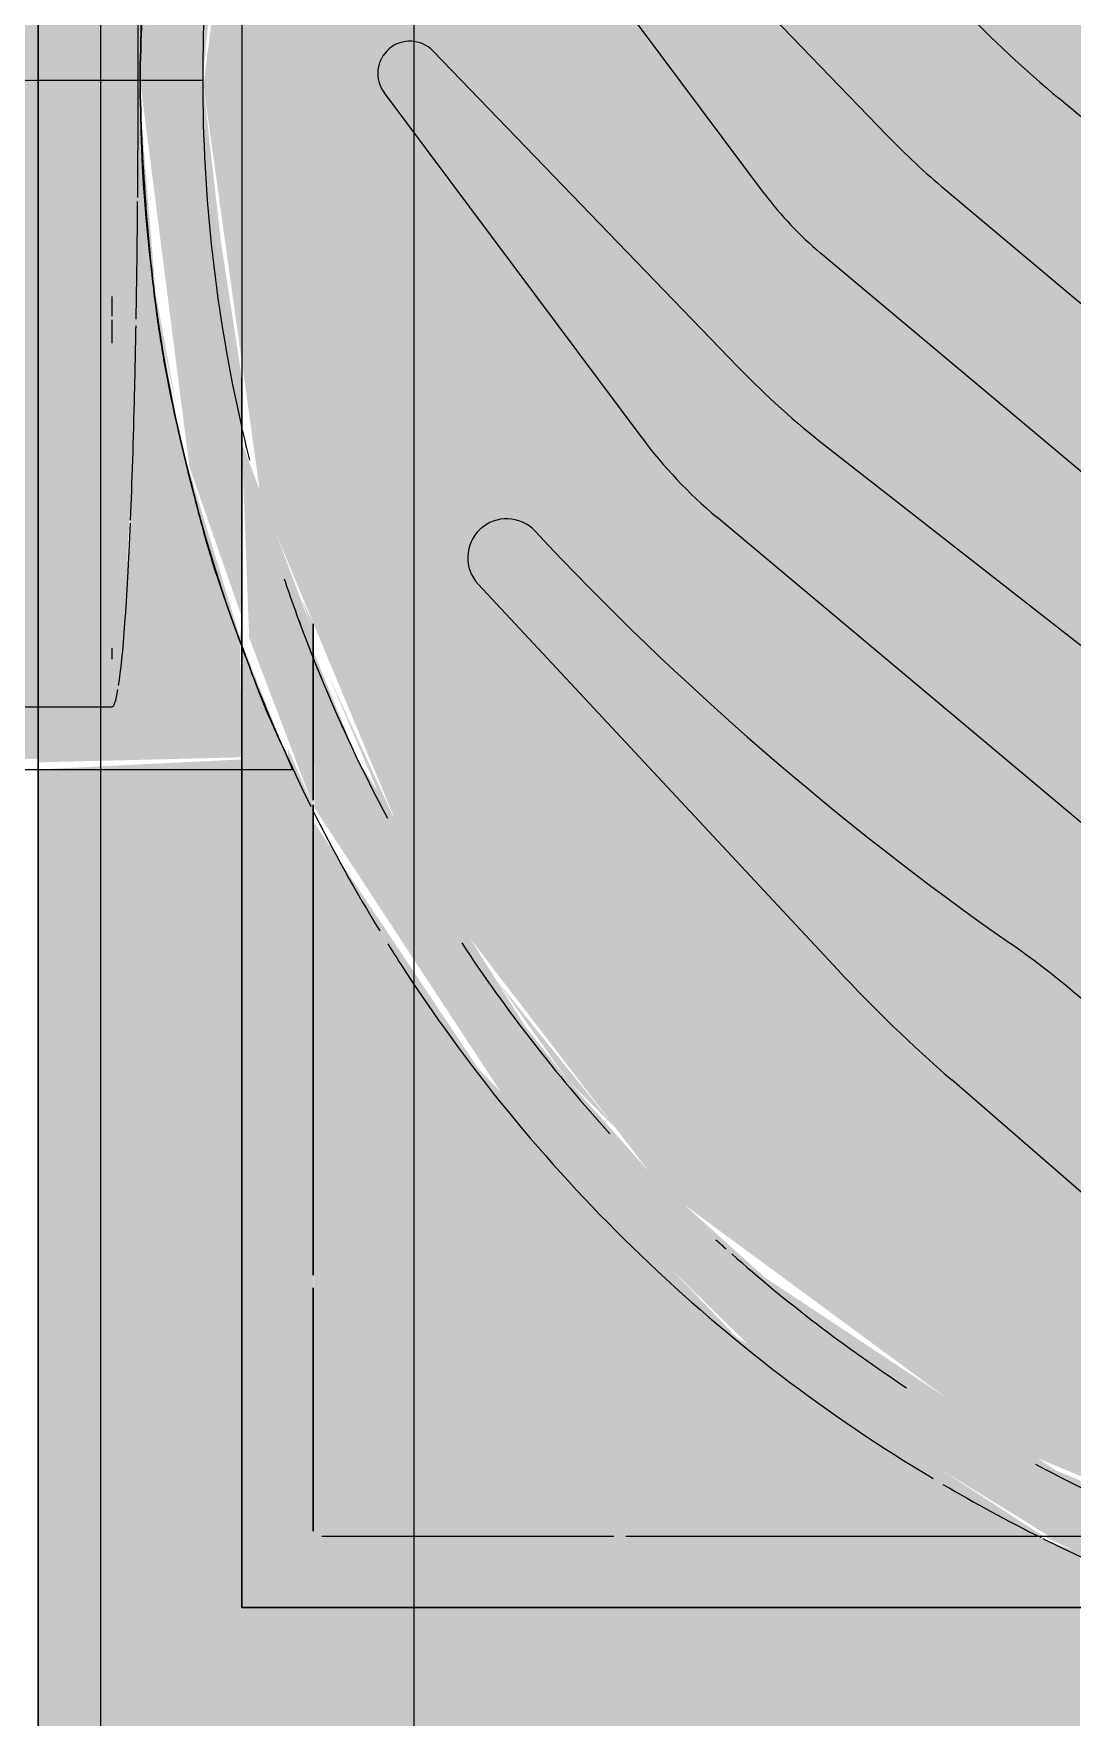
# Model space of a CAD drawing. Header units: metres. Extents: x 1.1 to 63.3, y -3.6 to 22.8.
# Drawn here: x 20.5659 to 20.599, y 6.6212 to 6.6749 of the extents above; entities that cross this region are included whole.
import ezdxf

# ---------------------------------------------------------------- set-up
doc = ezdxf.new("R2010")
doc.units = ezdxf.units.M
for name, color, linetype, lineweight in [('ARQ-ELEV6', 7, 'Continuous', 5), ('KIRYA - PISO', 7, 'Continuous', 5), ('M-PIPE-PATT', 7, 'Continuous', 5), ('P-PIPE', 7, 'Continuous', 5), ('P-PIPE-CNTR', 7, 'Continuous', 5), ('P-SANR-FIXT', 7, 'Continuous', 5)]:
    doc.layers.add(name, color=color, linetype=linetype, lineweight=lineweight)
doc.layers.add('ARQ_1100_BASE_TÉRREO_GARAGEM_dwg', color=7, linetype='Continuous', lineweight=5, true_color=0x767676)

# ---------------------------------------------------------------- blocks, each defined once
blk = doc.blocks.new('Caixa Sifonada Montada_100x150x50 Completa e Antiespuma - Caixas e Ralos - Esgoto - MEP - Tigre - Porta-grelha e grelha quadrados brancos - 100x150x50-4185377-TÉRREO F_S 1')
at = {"layer": 'P-SANR-FIXT', "true_color": 0xe6e6e6, "transparency": 33554560}
h = blk.add_hatch(color=254, dxfattribs=at)
h.paths.add_polyline_path([(-0.05525000000000044, 0.05525000000005123), (-0.05525000000000044, 0.02667178671135025), (-0.04875000000000191, 0.02661291404123606), (-0.04875000000000191, 0.04875000000005272), (-0.02199999999996035, 0.04875000000005277), (-0.02199999999996035, 0.05525000000005129), (-0.04875000000000191, 0.05525000000005124)])
h.paths.add_polyline_path([(0.02499999999999865, 0.05525000000005137), (0.02199999999996035, 0.05525000000005136), (0.02199999999996035, 0.04875000000005284), (0.04875000000000191, 0.04875000000005289), (0.04875000000000191, 0.02167918414293747), (0.05525000000000044, 0.02200000000005465), (0.05525000000000044, 0.05525000000005142), (0.03296426256118427, 0.05525000000005138)])
h.paths.add_polyline_path([(0.003859257274760467, 0.0518565919945821), (0.00127679046499353, 0.05185614026472555), (0.003862366752485252, 0.05185614026472555)])
h.paths.add_polyline_path([(-0.001275446266824088, 0.05185629171948611), (-0.005850366489686462, 0.05156760097638518), (-0.003865322347570407, 0.05156448276748975), (-0.00127679046499353, 0.05185614026472554)])
h.paths.add_polyline_path([(-0.01197726929126724, 0.05055412265052547), (-0.01779837387621723, 0.04875000000005277), (-0.01683258685828051, 0.0488551735537045), (-0.01293127555040778, 0.05022030142257091)])
h.paths.add_polyline_path([(0.01197799971604665, 0.05055386706383993), (0.01799751456022798, 0.04875000000005283), (0.01396354445202163, 0.05000000000004821), (0.01293127555041211, 0.0502879510772596)])
h.paths.add_polyline_path([(-0.04875000000000191, 0.01799316073873318), (-0.04941051316018461, 0.01587020181201806), (-0.04899896394458617, 0.01642165753010766), (-0.04875000000000191, 0.01767766952970213)])
h.paths.add_polyline_path([(0.04875000000000191, 0.01797129306877709), (0.04875000000000191, 0.01713315560614953), (0.04880829873952265, 0.01779837387629852)])
h.paths.add_polyline_path([(-0.05079574939220916, 0.01068801975759639), (-0.05124283227455931, 0.008343458848214054), (-0.050945280610171, 0.009360893491997585)])
h.paths.add_polyline_path([(0.05081435345438752, 0.01052290413889387), (0.05150137773239566, 0.006798373876301029), (0.05127293301094305, 0.00838307182497729), (0.05084163334220537, 0.01039561022741828)])
h.paths.add_polyline_path([(0.05199999999996219, 4.231880719995965e-14), (0.05084163334220537, -0.01039561022731632), (0.05150137773239999, -0.006798373876199068), (0.05189032984831804, -0.001495277573031144)])
h.paths.add_polyline_path([(-0.05011783075484867, -0.01322411989382421), (-0.04875000000000191, -0.01737447862725434), (-0.04899896394458617, -0.01642165753000606), (-0.05000000000000163, -0.01356086084446465)])
h.paths.add_polyline_path([(0.04875000000000191, -0.02167918414283552), (0.04875000000000191, -0.04874999999995093), (0.02199999999996035, -0.04874999999995099), (0.02199999999996035, -0.05524999999994951), (0.05525000000000044, -0.05524999999994944), (0.05525000000000044, -0.02177290562918269), (0.05069625143344998, -0.02170724653932323)])
h.paths.add_polyline_path([(-0.04875000000000191, -0.0266129140411258), (-0.05525000000000044, -0.02667178671124), (-0.05525000000000044, -0.05524999999994964), (-0.02199999999996035, -0.05524999999994958), (-0.02199999999996035, -0.04874999999995106), (-0.04875000000000191, -0.04874999999995111), (-0.04875000000000191, -0.02700000000006434)])
h.paths.add_polyline_path([(0.01799797304666431, -0.04874999999995099), (0.0168474148273903, -0.04884998502280704), (0.01396310387687466, -0.04999999999994639), (0.01779837387621723, -0.04882722797666499)])
h.paths.add_polyline_path([(-0.01779837387621723, -0.04874999999995105), (-0.01779837387621723, -0.04882703560347432), (-0.01396354445199564, -0.04999999999994643), (-0.01585512710192722, -0.04919720151517716), (-0.01713315560609423, -0.04874999999995105)])
h.paths.add_polyline_path([(-0.01139742244788271, -0.05071581890545705), (-0.01105580928353907, -0.05081111178749124), (-0.003859257274760467, -0.05185636612954338), (-0.001276790465002193, -0.0518561402646151), (-0.01112604669781615, -0.05074639560903586)])
h = blk.add_hatch(color=254, dxfattribs=at)
h.paths.add_polyline_path([(0.001274122988707654, 0.05185644081712215), (-0.00127679046499353, 0.05185614026472554), (-0.01197726929126724, 0.05055412265052547), (-0.01638721186943164, 0.04875000000005277), (-0.01105797298789826, 0.04875406567416377), (0, 0.05000000000004819), (0.01294095225512634, 0.04875000000005283), (0.0168265588731673, 0.04885728283692155), (0.01055167472787326, 0.05081111178759302), (0.001274785858305756, 0.05185636612965383)])
h.paths.add_polyline_path([(-0.0225685480985691, 0.04647000000005675), (-0.02325888375315003, 0.04641247141594861), (-0.03315218019578131, 0.03992452658926426), (-0.04065523708833742, 0.03242146969670814), (-0.04647000000000157, 0.02316732753609445), (-0.04647000000000157, 0.01824608624771084), (-0.04254177406159636, 0.02611579937187146), (-0.0363487003112521, 0.03417558571907676), (-0.02975987625094, 0.03998043491249186), (-0.02055770612764976, 0.04544611523640427), (-0.01763161158553503, 0.04647000000005676), (-0.02256195443411505, 0.04647000000005675)])
h.paths.add_polyline_path([(0.01914619713739476, 0.04647000000005681), (0.0176316115855307, 0.04647000000005681), (0.02277375976790063, 0.04437010283816401), (0.03204493521930455, 0.03822112899708083), (0.03448601620841943, 0.03602239394414289), (0.03575263450522603, 0.03483757355375706), (0.03835821602959226, 0.03190784818679313), (0.03970490856722433, 0.03019837391740999), (0.04504844339511557, 0.02169418695592782), (0.04647000000000157, 0.01822304570561175), (0.04643154943262402, 0.02322852126350658), (0.03992452658922643, 0.03315218019581494), (0.03204493521930455, 0.04089182938142666), (0.02298419023026578, 0.04647000000005683), (0.02169418695587252, 0.04647000000005683)])
h.paths.add_polyline_path([(-0.04875000000000191, 0.01713315560614936), (-0.05079574939220916, 0.01068801975759639), (-0.0517968750000042, 4.213442691114509e-14), (-0.05000000000000163, 4.213761880234089e-14), (-0.04875000000000191, 0.01587020181201807)])
h.paths.add_polyline_path([(0.04875000000000191, 0.01713315560614953), (0.04875000000000191, 0.01109405684370113), (0.04999999999999297, 4.23152544862809e-14), (0.05199991658858708, 7.40296775579755e-07), (0.05042136787188926, 0.0123566606513992), (0.04911579190604863, 0.01608778239830103)])
h = blk.add_hatch(color=254, dxfattribs=at)
h.paths.add_polyline_path([(-0.009494692640829704, 0.04875000000005278), (-0.01166163925859224, 0.04855898366649506), (-0.01107925513778898, 0.04854138838974221), (-0.00952207070794367, 0.04874639560913805)])
h.paths.add_polyline_path([(-0.02990602202530894, 0.03988860543616108), (-0.03117449009293307, 0.03892606204754554), (-0.0311744900929374, 0.03856341730395263), (-0.02967639034648374, 0.03971294967009125)])
h.paths.add_polyline_path([(-0.03682162104670797, 0.03344444316968161), (-0.03922565072598584, 0.0306552195591973), (-0.03715353903463396, 0.03301187922610896), (-0.03689697813422647, 0.03334623590120082)])
h.paths.add_polyline_path([(-0.04393964181687028, 0.02345883455874636), (-0.0450484433951199, 0.02123754556808994), (-0.04647000000000157, 0.01763161158558584), (-0.04647000000000157, 0.01735000951536925), (-0.04420890228836535, 0.02280878227665238)])
h.paths.add_polyline_path([(0.04647000000000157, 0.01763161158557734), (0.04647000000000157, 0.01735000951536942), (0.04685038113092435, 0.01654454476845521)])
h.paths.add_polyline_path([(-0.04875000000000191, 0.01053095526162227), (-0.04899896394458617, 0.008884440721140944), (-0.04875000000000191, 0.009494692640932483)])
h = blk.add_hatch(color=254, dxfattribs=at)
h.paths.add_polyline_path([(-0.0276919693480972, 0.04875000000005276), (-0.04875000000000191, 0.04875000000005272), (-0.04874639560908718, 0.02661288139506181), (-0.04647024143667611, 0.02682657449648492), (-0.04647000000000157, 0.04647000000005671), (-0.02316732753603932, 0.04647000000005674), (-0.02169418695587685, 0.04715402610436267), (-0.02199999999996035, 0.04721094630784136), (-0.02199999999996035, 0.04875000000005277), (-0.02762192795952167, 0.04875000000005276)])
h.paths.add_polyline_path([(0.04433739812437342, 0.04875000000005288), (0.02199999999996035, 0.04875000000005284), (0.02199999999996035, 0.04711687595761307), (0.01779837387621723, 0.04875000000005283), (0.01779837387621723, 0.04851723005996329), (0.02345265593624785, 0.04647000000005683), (0.04647000000000157, 0.04630947985693173), (0.04648471851607255, 0.02314390315194657), (0.047275094821858, 0.02134819243952356), (0.047275094821858, 0.02165791794209424), (0.04875000000000191, 0.02167918414293747), (0.04875000000000191, 0.04875000000005289), (0.04440468240577131, 0.04875000000005288)])
h.paths.add_polyline_path([(-0.04707920476139422, 0.0219080140690104), (-0.04875000000000191, 0.01737447862735595), (-0.04855946633750938, 0.01767766952970213), (-0.04710179361010355, 0.02184345884827163)])
h.paths.add_polyline_path([(0.04875000000000191, -0.01713315560603892), (0.04647000000000157, -0.0233235702750204), (0.04647000000000157, -0.04646999999994626), (0.02316732753603499, -0.0464699999999463), (0.02142701943740371, -0.04724751206226881), (0.02199999999996035, -0.04711687595751987), (0.02199999999996035, -0.04874999999995099), (0.04875000000000191, -0.04874999999995093), (0.04874639560908718, -0.02167913217223896), (0.047275094821858, -0.02165791794198363), (0.04875000000000191, -0.01779837387619657)])
h.paths.add_polyline_path([(-0.04875000000000191, -0.01713315560604775), (-0.04874639560908718, -0.01800160621504273), (-0.04829629131445498, -0.01842978053458907), (-0.04874639560908718, -0.01714345636346749)])
h.paths.add_polyline_path([(-0.04647024143667611, -0.02659226550668822), (-0.04875000000000191, -0.0266129140411258), (-0.04875000000000191, -0.04874999999995111), (-0.02199999999996035, -0.04874999999995106), (-0.02199999999996035, -0.04711687595754594), (-0.01779837387621723, -0.04874999999995105), (-0.01779837387621723, -0.04851723005985285), (-0.02368064018095, -0.04646999999994639), (-0.04647000000000157, -0.04631760256637978), (-0.04647024143667611, -0.02700000000006434)])
h = blk.add_hatch(color=254, dxfattribs=at)
h.paths.add_polyline_path([(0.01380322507330691, 0.04875000000005283), (0.01157108856572706, 0.04859066872431764), (0.0176316115855307, 0.04647000000005681), (0.02315438875772302, 0.04647812997330609), (0.02169418695587252, 0.04715402610436274), (0.01684147746102523, 0.04875000000005283), (0.01405185882984684, 0.04875000000005283)])
h.paths.add_polyline_path([(-0.01713315560609856, 0.04875000000005277), (-0.02298419023027011, 0.04647000000005675), (-0.01684741482738597, 0.04674440231371691), (-0.01166163925859224, 0.04875000000005278), (-0.01684741482738597, 0.04875000000005277)])
h.paths.add_polyline_path([(0.04647000000000157, 0.02316732753608596), (0.04647000000000157, 0.01763161158557734), (0.04875000000000191, 0.01157108856577804), (0.04851723005989504, 0.01779837387629852), (0.04647268788067046, 0.02316304979850878)])
h.paths.add_polyline_path([(-0.04647024143667611, 0.0231669432918255), (-0.04715402610431181, 0.02169418695592766), (-0.04875000000000191, 0.01713315560614936), (-0.04859066872426672, 0.01157108856577787), (-0.04719387732060588, 0.01623859716325647), (-0.04647024143667611, 0.01824557817930958), (-0.04647024143667611, 0.02256195443416585)])
h = blk.add_hatch(color=254, dxfattribs=at)
h.paths.add_polyline_path([(-0.04647000000000157, 0.04647000000005671), (-0.04647000000000157, 0.02659226332002196), (-0.04469570414865313, 0.02657619293012478), (-0.04469570414865313, 0.02599110320723318), (-0.03975219233132012, 0.0333245144537211), (-0.03222369365422124, 0.04077950801230899), (-0.0236825897838091, 0.04647000000005674), (-0.04561047557768777, 0.04647000000005671)])
h.paths.add_polyline_path([(0.04647000000000157, 0.04647000000005687), (0.02320312040192567, 0.04644750985180589), (0.03296426256118427, 0.04011244422385709), (0.04120787235575397, 0.03154195570698851), (0.04647000000000157, 0.02365178469274471), (0.04647000000000157, 0.04630947985693173)])
h.paths.add_polyline_path([(0.04647000000000157, -0.02316732753598402), (0.04065523708833308, -0.0324214696965977), (0.03204493521930455, -0.04089182938131611), (0.02316732753603499, -0.0464699999999463), (0.04647000000000157, -0.04646999999994626), (0.04647000000000157, -0.0233235702750204)])
h.paths.add_polyline_path([(-0.04647000000000157, -0.02316732753598418), (-0.04639802524381188, -0.02346678852720153), (-0.04495587831038973, -0.02657854941426331), (-0.04647000000000157, -0.02659226331992035), (-0.04618812308827513, -0.04646999999994642), (-0.02323223131046116, -0.0464292182555399), (-0.03309627187255371, -0.03998043491238153), (-0.04128529562674042, -0.03141873727698908), (-0.04643633596127333, -0.02322090354670569)])
h = blk.add_hatch(color=254, dxfattribs=at)
h.paths.add_polyline_path([(-0.01763161158553503, 0.04647000000005676), (-0.02279579364486721, 0.04435625803565826), (-0.02215941711666498, 0.04447787814458565), (-0.01735000951530112, 0.04647000000005676)])
h.paths.add_polyline_path([(0.01735000951529679, 0.04647000000005681), (0.02256195443411071, 0.04450318895009891), (0.02169418695587252, 0.04504844339517083), (0.0176316115855307, 0.04647000000005681)])
h.paths.add_polyline_path([(0.02737440002892563, 0.04147932896681294), (0.03204493521930455, 0.03822112899708083), (0.03058346763224468, 0.03946293814884863), (0.02795896572476127, 0.04111202199566702)])
h.paths.add_polyline_path([(-0.03060329575819563, 0.03945047931156809), (-0.03194444009885818, 0.03832162411752708), (-0.0308178735422036, 0.03925347404109018)])
h.paths.add_polyline_path([(0.03682162104671664, 0.03344444316966442), (0.04065523708833308, 0.02868593474023235), (0.03835821602959226, 0.03190784818679313), (0.03803392339574061, 0.03223214082064044)])
h.paths.add_polyline_path([(-0.03818146379605845, 0.03208460042032681), (-0.03940785652012205, 0.03067112954215875), (-0.03876231633409282, 0.03128947506757482)])
h.paths.add_polyline_path([(0.04393964181687461, 0.02345883455873785), (0.0460358265471975, 0.01887240802643966), (0.04440468240577131, 0.02271872670128402), (0.04433739812437342, 0.0228258090217059)])
h.paths.add_polyline_path([(-0.04415806787203084, 0.02311121148335546), (-0.04544564679522786, 0.02055904485553714), (-0.04450305887517778, 0.02238522804501467), (-0.04430178376125006, 0.02280878227665238)])
h.paths.add_polyline_path([(0.04875000000000191, 0.01109405684370113), (0.04875000000000191, 0.009494692640932657), (0.04941676194571718, 0.005176380902089386)])
for points in [[(0.04875000000000191, 0.02167918414293747), (0.047275094821858, 0.02165791794209424), (0.04875000000000191, 0.01797129306877709), (0.04875000000000191, 0.02165791794209424)], [(0.05525000000000044, 0.02177290562928466), (0.04875000000000191, 0.02161224545828936), (0.04880829873952265, 0.01779837387629852), (0.05069625143344998, 0.01157108856577804), (0.05127293301094305, 0.00838307182497729), (0.05150137773239566, 0.006798373876301029), (0.05205941597661133, 4.231891274393614e-14), (0.0523284199536533, 0.01455844292301916), (0.05289999999999664, 0.0200000000000551), (0.05525000000000044, 0.02000000000005511), (0.05525000000000044, 0.02165791794209425)], [(0.07099999999999686, 0.02200000000005468), (0.05525000000000044, 0.02165791794209425), (0.05525000000000044, 0.02000000000005511), (0.07099999999999686, 0.02000000000005513), (0.07099999999999686, 0.02165791794209428)], [(0.05525000000000044, 0.02000000000005511), (0.05289999999999664, 0.0200000000000551), (0.05262930871191174, 0.01879487939223032), (0.05226656692960666, 0.01293127555048475), (0.05205941597661133, 4.231891274393614e-14), (0.05525000000000044, 4.232458035968777e-14), (0.05525000000000044, 0.01999614834505968)], [(0.06000809288107749, 0.02000000000005511), (0.05525000000000044, 0.01999614834505968), (0.05525000000000044, 4.232458035968777e-14), (0.07099999999999686, 4.235255797990832e-14), (0.07099999999999686, 0.02000000000005513)], [(0.05199999999996219, 4.231880719995965e-14), (0.05144353659467811, -0.007586998262207086), (0.04965344165646609, -0.01529160560094749), (0.04875000000000191, -0.01797129306867514), (0.04875000000000191, -0.02167918414283552), (0.05525000000000044, -0.02165791794198361), (0.05525000000000044, -0.01999999999995313), (0.05290000000000097, -0.01999999999995313), (0.05262930871191174, -0.01879487939211969), (0.05226656692960666, -0.01293127555038279), (0.05205941597661133, 4.231891274393614e-14)], [(0.05324888410787576, 4.232102566378636e-14), (0.05205941597661133, 4.231891274393614e-14), (0.0523284199536533, -0.01455844292290853), (0.05290000000000097, -0.01999999999995313), (0.05525000000000044, -0.01999614834496637), (0.05525000000000044, 4.232458035968777e-14)], [(0.07099999999999686, 4.235255797990832e-14), (0.05525000000000044, -3.969753300692777e-05), (0.05525000000000044, -0.01999999999995313), (0.07099999999999686, -0.0199703340614989), (0.07099999999999686, -0.0002356604479481647)]]:
    blk.add_hatch(color=254, dxfattribs=at).paths.add_polyline_path(points)
h = blk.add_hatch(color=254, dxfattribs=at)
h.paths.add_polyline_path([(-0.05000000000000163, 4.213761880234089e-14), (-0.05197076629534679, -0.0002594563049005256), (-0.0503113934477018, -0.01249999999995502), (-0.04899896394458617, -0.01642165753000606), (-0.04875000000000191, -0.01712435512710294), (-0.04899896394458617, -0.009617790084427128), (-0.04921488401673756, -0.008825825242870285), (-0.0499888084173726, -0.000125809376581805)])
h.paths.add_polyline_path([(0.05179687499999987, 4.231844637747671e-14), (0.04999999999999297, 4.23152544862809e-14), (0.04875000000000191, -0.01294095225507104), (0.04875307942076571, -0.01712435512710277), (0.05082705325199358, -0.01041019031753244), (0.05199999999996219, 4.231880719995965e-14)])
h.paths.add_polyline_path([(0.04647000000000157, -0.0176316115854754), (0.04440810988355034, -0.02271327190154578), (0.03850012926366402, -0.03176593495261079), (0.0360044003929065, -0.03450946586082682), (0.03535533905932864, -0.03535533905927769), (0.03204493521930455, -0.03822112899697894), (0.03077057054683372, -0.03934537359553325), (0.02048158968906008, -0.04547274953010363), (0.0176316115855307, -0.04646999999994631), (0.02330358446992697, -0.04638438409391488), (0.03315218019574666, -0.03992452658918847), (0.04077950801224083, -0.0322236936541876), (0.04647000000000157, -0.02316732753598402), (0.04647000000000157, -0.02000513834611202)])
h.paths.add_polyline_path([(-0.04647000000000157, -0.01824608624760057), (-0.04636471932169194, -0.02333488077567478), (-0.03975219233132012, -0.03332451445361946), (-0.03211362720596233, -0.04084866734540259), (-0.02298419023027011, -0.04646999999994638), (-0.0176316115855307, -0.04646999999994637), (-0.02256195443411505, -0.04450318894999713), (-0.03194444009888851, -0.03832162411739076), (-0.03446607247453419, -0.0360376973093068), (-0.03573309736902799, -0.03486303484528273), (-0.03818146379606278, -0.03208460042022516), (-0.0397365248121327, -0.03014805695179491), (-0.04142995070007875, -0.02763776731482342), (-0.04364624442181761, -0.02418826956540921), (-0.04640171843101371, -0.01838977488810577)])
h.paths.add_polyline_path([(0.01111574594038342, -0.048749999999951), (0.01105797298790259, -0.04875406567406199), (0, -0.04999999999994641), (-0.01294095225512634, -0.04874999999995104), (-0.01682655887316297, -0.04885728283681977), (-0.01055167472786027, -0.05081111178749124), (0.001276790464997862, -0.0518561402646151), (0.01197726929125424, -0.05055412265042369), (0.0168474148273903, -0.04874999999995099), (0.01112604669781182, -0.048749999999951)])
at = {"layer": 'P-SANR-FIXT'}
for p, q in [((0.05525000000000044, 0.05524999999999945), (0.05525000000000044, -0.05525000000000142)), ((-0.04875000000000191, 0.04875000000000074), (0.04875000000000191, 0.04875000000000091)), ((0.04875000000000191, 0.04875000000000091), (-0.04875000000000191, 0.04875000000000074)), ((0.04875000000000191, -0.04875000000000291), (0.04875000000000191, 0.04875000000000091)), ((0.04875000000000191, -0.04875000000000291), (0.04875000000000191, 0.04875000000000091)), ((0.01449381783031018, 0.04199121280202874), (0.02609340192223273, 0.03190784818674113)), ((0.01064808556431404, 0.03319775777149632), (0.03360291905719574, 0.01393636545388064)), ((0.003156273643686734, 0.02827906198233871), (0.03028041998338293, 0.005519200792705863)), ((0.02973250586637849, 0.02839360635751783), (0.0412078723557583, 0.01608778239824038)), ((0.02630195315395561, 0.003493391460895718), (4.827905620421689e-05, 0.02552283971336399)), ((-0.002969590727057698, 0.02210147866658064), (0.02267056563869265, 0.0005868329167557229)), ((0.07099999999999686, 0.02200000000005468), (0.05525000000000044, 0.02200000000005465)), ((0.03008107361584725, 0.01170524058109624), (0.02053792281333516, 0.01916116713468479)), ((0.0359793479120911, 0.01142132330839324), (0.04421048250011113, 0.0003999424973113854)), ((0.04264929423763104, -0.0009276432467080107), (0.03290724219056861, 0.009160546966546501)), ((0.0320690004673281, 0.003626295272539248), (0.04263766401066779, -0.01052500602496954)), ((0.04120209768884531, -0.01174576679370756), (0.02815015652618911, 0.001769913934038785))]:
    blk.add_line(p, q, dxfattribs=at)
at = {"layer": 'P-SANR-FIXT', "color": 8, "true_color": 0x737373}
for p, q in [((0.05525000000000044, -0.05525000000000142), (0.05525000000000044, 0.05524999999999945)), ((0.03649931206127888, 0.04646999999999621), (0.01735000951530112, 0.04646999999999617)), ((0.04324888410765713, 0.04646999999999622), (0.03687787297142469, 0.04646999999999621)), ((0.04619477611092686, 0.04646999999999623), (0.04324888410765713, 0.04646999999999622)), ((0.04647000000000157, 0.03854186098738632), (0.04647000000000157, 0.04630947985687976)), ((0.04647000000000157, 0.0231328498674504), (0.04647000000000157, 0.03813915271405979)), ((0.04647000000000157, 0.01735000951531744), (0.04647000000000157, 0.02297752923736879)), ((0.05324888410787576, 0.02200000000005465), (0.04875000000000191, 0.02200000000005464)), ((0.05525000000000044, 0.02200000000005465), (0.05324888410787576, 0.02200000000005465))]:
    blk.add_line(p, q, dxfattribs=at)
at = {"layer": 'P-SANR-FIXT', "color": 253, "true_color": 0xacacac}
for p, q in [((0.04324888410765713, 0.0487500000000009), (0.009494692640825373, 0.04875000000000084)), ((0.009494692640825373, 0.04875000000000084), (0.04324888410765713, 0.0487500000000009)), ((0.04875000000000191, 0.04875000000000091), (0.04324888410765713, 0.0487500000000009)), ((0.04324888410765713, 0.0487500000000009), (0.04875000000000191, 0.04875000000000091)), ((0.04875000000000191, 0.04875000000000091), (0.04875000000000191, 0.00949469264088068)), ((0.04875000000000191, 0.04875000000000091), (0.04875000000000191, 0.00949469264088068)), ((0.03649931206127888, 0.04646999999999621), (0.01735000951530112, 0.04646999999999617)), ((0.04324888410765713, 0.04646999999999622), (0.03687787297142469, 0.04646999999999621)), ((0.04619477611092686, 0.04646999999999623), (0.04324888410765713, 0.04646999999999622)), ((0.04647000000000157, 0.04630947985687976), (0.04647000000000157, 0.03854186098738632)), ((0.04647000000000157, 0.03813915271405979), (0.04647000000000157, 0.0231328498674504)), ((0.04647000000000157, 0.02297752923736879), (0.04647000000000157, 0.01735000951531744)), ((0.04875000000000191, 0.02200000000005464), (0.04713486845410863, 0.02200000000005464)), ((0.05290000000000097, 0.01812808345213223), (0.05290000000000097, 0.01847759065022124)), ((0.05290000000000097, 0.007653668647298862), (0.05290000000000097, 0.0083925911740068)), ((0.05290000000000097, 0.006904670515338996), (0.05290000000000097, 0.007534621523892549))]:
    blk.add_line(p, q, dxfattribs=at)
for radius, start, end in [(0.05199999999999769, 64.2857142857151, 70.63633696734487), (0.05199999999999895, 63.51315980110153, 64.28571428571507), (0.04999999999999506, 62.06463311475866, 67.7777427437648), (0.04999999999999642, 48.5220265166398, 56.58223583324077), (0.04999999999999641, 47.74222543631053, 48.25525218354193), (0.04999999999999596, 33.4177641668151, 42.25777456366416), (0.04999999999999362, 22.28132457619847, 28.10749255523019), (0.05199999999999973, 19.36366303265841, 26.4731666126692), (0.04999999999999669, 20.77177826935832, 22.08426407976005), (0.04999999999999294, 18.56476115602891, 20.77177826935721), (0.0499999999999962, 12.85714285714446, 14.03418894921023), (0.0499999999999973, 5.088887490341627e-14, 12.82017571722641), (0.04999999999999483, 347.1798242827734, 1.017777498068239e-13)]:
    blk.add_arc((0, -1.088248527624803e-15), radius, start, end, dxfattribs=at)
at = {"layer": 'P-SANR-FIXT', "color": 8, "true_color": 0x737373}
for radius, start, end in [(0.04999999999999506, 62.06463311475866, 67.7777427437648), (0.05199999999999825, 59.52353289419187, 63.44961208152144), (0.05200000000000061, 33.18868201716354, 59.12526318846506), (0.04999999999999642, 48.5220265166398, 56.58223583324077), (0.04999999999999641, 47.74222543631053, 48.25525218354193), (0.04999999999999596, 33.4177641668151, 42.25777456366416), (0.05199999999999783, 32.00873197341966, 33.18868201716101), (0.05199999999999875, 26.58351150485468, 31.47890138625743), (0.04999999999999362, 22.28132457619847, 28.10749255523019), (0.04999999999999669, 20.77177826935832, 22.08426407976005), (0.05199999999999689, 4.452776554048924e-14, 19.36366303265745), (0.0499999999999973, 5.088887490341627e-14, 12.82017571722641), (0.04999999999999483, 347.1798242827734, 1.017777498068239e-13), (0.05199999999999892, 340.6466317899959, 1.017777498068405e-13)]:
    blk.add_arc((0, -1.088248527624803e-15), radius, start, end, dxfattribs=at)
at = {"layer": 'P-SANR-FIXT'}
for centre, radius, start, end in [((0.04073667103632428, 0.05114462633524926), 0.0287938524157315, 215.000000000004, 235.0000000000004), ((-0.005614910454242397, -0.00456839261744952), 0.04833149301407338, 42.99999999999981, 48.99999999999903), ((-0.03137120643497361, -0.05183609514578325), 0.09692239550063429, 43.10364131006599, 54.99999999999601), ((0.04030000054145039, 0.01524117823512721), 0.001241358062858016, 223.1036413102339, 42.99999999986681), ((0.02396110491189637, 0.002445698807099052), 0.01500000000000177, 36.75360165202365, 49.99999999999493), ((0.01329875084958453, -0.009775153012344658), 0.02725901073700264, 44.00000000000171, 51.99999999999939), ((0.02302366555768499, -0.003129062364698281), 0.0112895057657333, 36.7536016520628, 50.00000000001396), ((0.01078309970598654, -0.01500125788866271), 0.02414305007456018, 43.99999999999557, 50.00000000000097), ((-0.003585049128108085, -0.0307033903073497), 0.04084648548158077, 38.00000000000036, 49.99999999999903), ((0.04338785621940548, -0.000214422231406308), 0.001026721976778507, 224.0000000002111, 36.75360165199061)]:
    blk.add_arc(centre, radius, start, end, dxfattribs=at)
at = {"layer": 'P-SANR-FIXT', "color": 9, "true_color": 0xc9c9c9}
for radius, start, end in [(0.04999999999999294, 18.56476115602891, 20.77177826935721), (0.0499999999999962, 12.85714285714446, 14.03418894921023)]:
    blk.add_arc((0, -1.088248527624803e-15), radius, start, end, dxfattribs=at)
at = {"layer": 'P-SANR-FIXT', "color": 253, "true_color": 0xacacac}
for points, knots in [([(0.04727460030796448, 0.02165899733879898), (0.04722616650124594, 0.02177204223684214), (0.04715893842891651, 0.02194281576231394), (0.0471227555748701, 0.02202873774704608), (0.04715925098908811, 0.02194223174291167), (0.04726031091180059, 0.02168553733224235), (0.04745007429485323, 0.02126312658033787), (0.04772431063191554, 0.02067842353036096), (0.04799393886808781, 0.02006105735767798), (0.04822246524520241, 0.0194927937658829), (0.04839333825029884, 0.0190303364525648), (0.04855745992863183, 0.01857764343051651), (0.0486706240914429, 0.01827405224508852), (0.04871959305268638, 0.01814279453066895)], [0.4444444444444444, 0.4444444444444444, 0.4444444444444444, 0.4444444444444444, 0.4722222222222222, 0.5, 0.5277777777777778, 0.5555555555555556, 0.5833333333333334, 0.6111111111111112, 0.6388888888888888, 0.6527777777777777, 0.6666666666666666, 0.6805555555555556, 0.6907267181776529, 0.6907267181776529, 0.6907267181776529, 0.6907267181776529]), ([(0.05003283959607373, 0.01416739079552242), (0.04996828784344651, 0.01441012480010925), (0.04983767898160309, 0.01488631913274464), (0.04955826871366577, 0.0157990085135802), (0.0491939792388858, 0.01686529697679093), (0.0488897621209816, 0.01768673089518763), (0.04873725883219353, 0.01809534271408436), (0.04871962375450774, 0.01814260810899393)], [0.2222222222222222, 0.2222222222222222, 0.2222222222222222, 0.2222222222222222, 0.2361111111111111, 0.25, 0.2777777777777778, 0.3055555555555556, 0.3092217250357927, 0.3092217250357927, 0.3092217250357927, 0.3092217250357927]), ([(0.05046045451544021, 0.01250295940660901), (0.0504474797622291, 0.01255500642600994), (0.05036924352023832, 0.0128675060169514), (0.05022498949737941, 0.01342991510524101), (0.05009739134870529, 0.01392465679094426), (0.05003283959607373, 0.01416739079552242)], [0.1916791681523616, 0.1916791681523616, 0.1916791681523616, 0.1916791681523616, 0.1944444444444444, 0.2083333333333333, 0.2222222222222222, 0.2222222222222222, 0.2222222222222222, 0.2222222222222222]), ([(0.05046138898181911, 0.01249944490890412), (0.05057887429135751, 0.01202804665386562), (0.05072252554020952, 0.0114291373682386), (0.05085956143385627, 0.01081220905670837), (0.05088547683483684, 0.01069353718851771)], [0.8082672451346697, 0.8082672451346697, 0.8082672451346697, 0.8082672451346697, 0.8333333333333333, 0.8392632469945067, 0.8392632469945067, 0.8392632469945067, 0.8392632469945067]), ([(0.05144328853024166, 0.00758868006929429), (0.05135944312161282, 0.008190550218432261), (0.05118828278308166, 0.00924429984449537), (0.05098079912503434, 0.01025675239059476), (0.05088560590962726, 0.01069270078538623)], [0.1111111111111111, 0.1111111111111111, 0.1111111111111111, 0.1111111111111111, 0.1388888888888889, 0.1606436598892561, 0.1606436598892561, 0.1606436598892561, 0.1606436598892561]), ([(0.05199999999999684, -9.95877971975996e-16), (0.05197835954374051, 0.001299870433465326), (0.0518930531019549, 0.003243141999786012), (0.05167054266001168, 0.00576121168858022), (0.0515271339388705, 0.006986809920164982), (0.05144328853024166, 0.00758868006929429)], [0, 0, 0, 0, 0.05555555555555555, 0.08333333333333333, 0.1111111111111111, 0.1111111111111111, 0.1111111111111111, 0.1111111111111111]), ([(0.05144328853024166, -0.007588680069296285), (0.0515271339388705, -0.006986809920166977), (0.05167054266001168, -0.005761211688582212), (0.0518930531019549, -0.003243141999788004), (0.05197835954374051, -0.001299870433467318), (0.05199999999999684, -9.95877971975996e-16)], [0.8888888888888888, 0.8888888888888888, 0.8888888888888888, 0.8888888888888888, 0.9166666666666666, 0.9444444444444444, 1, 1, 1, 1])]:
    blk.add_open_spline(points, degree=3, knots=knots, dxfattribs=at)
at = {"layer": 'P-SANR-FIXT', "color": 9, "true_color": 0xc9c9c9}
for points, knots in [([(0.04839446548717241, 0.0190256592582374), (0.04833598559180357, 0.01918551407183249), (0.04822210689680857, 0.01949378030292828), (0.04799359168017741, 0.02006212605912067), (0.04772388693853284, 0.02067973901503935), (0.04744954126921908, 0.02126454637406368), (0.04732303411467868, 0.02154595244075583), (0.04727460030796448, 0.02165899733879898)], [0.3333333333333333, 0.3333333333333333, 0.3333333333333333, 0.3333333333333333, 0.3472222222222222, 0.361111111111111, 0.3888888888888888, 0.4166666666666666, 0.4444444444444444, 0.4444444444444444, 0.4444444444444444, 0.4444444444444444]), ([(0.04871962375450774, 0.01814260810899393), (0.04867045023651022, 0.01827440258072474), (0.04855714302059711, 0.01857835769323547), (0.04845294538254558, 0.0188658044446423), (0.04839446548717241, 0.0190256592582374)], [0.3092217250357927, 0.3092217250357927, 0.3092217250357927, 0.3092217250357927, 0.3194444444444444, 0.3333333333333333, 0.3333333333333333, 0.3333333333333333, 0.3333333333333333]), ([(0.05088560590962726, 0.01069270078538623), (0.05085925079968514, 0.01081339707478396), (0.05072184151898944, 0.01143187905711225), (0.0505778138675201, 0.01203218324803757), (0.05046045451544021, 0.01250295940660901)], [0.1606436598892561, 0.1606436598892561, 0.1606436598892561, 0.1606436598892561, 0.1666666666666667, 0.1916791681523616, 0.1916791681523616, 0.1916791681523616, 0.1916791681523616])]:
    blk.add_open_spline(points, degree=3, knots=knots, dxfattribs=at)
at = {"layer": 'P-SANR-FIXT', "color": 8, "true_color": 0x737373}
for points, knots in [([(0.04871959305268638, 0.01814279453066895), (0.04873749200880959, 0.01809481768959515), (0.04889040562609564, 0.01768506974441266), (0.04919528684410751, 0.01686159494674453), (0.04956000183507774, 0.01579353114759934), (0.04983961280729602, 0.01487977253290565), (0.05003557805188298, 0.01416501171738089), (0.05022690157958119, 0.01342288085359417), (0.05037077764739412, 0.01286170903392711), (0.05044867923281141, 0.0125504415273515), (0.05046138898181911, 0.01249944490890412)], [0.6907267181776529, 0.6907267181776529, 0.6907267181776529, 0.6907267181776529, 0.6944444444444444, 0.7222222222222222, 0.75, 0.7638888888888888, 0.7777777777777778, 0.7916666666666667, 0.8055555555555556, 0.8082672451346697, 0.8082672451346697, 0.8082672451346697, 0.8082672451346697]), ([(0.05088547683483684, 0.01069353718851771), (0.05098095818440691, 0.01025630875674665), (0.05118854813066225, 0.009243263372089203), (0.05145563778092246, 0.007598063098597849), (0.0516705821818681, 0.005760434213241369), (0.05189293839728341, 0.00324320468871404), (0.05197827849549767, 0.001300029077025583), (0.05199999999996219, -9.958779719760576e-16)], [0.8392632469945067, 0.8392632469945067, 0.8392632469945067, 0.8392632469945067, 0.861111111111111, 0.8888888888888888, 0.9166666666666666, 0.9444444444444444, 1, 1, 1, 1]), ([(0.05199999999999684, -9.95877971975996e-16), (0.05197827849552366, -0.001300029077027575), (0.05189293839730074, -0.00324320468870737), (0.05167058218187243, -0.005760434213243361), (0.05145563778092246, -0.00759806309859118), (0.05118854813065792, -0.009243263372091198), (0.05098095818440691, -0.01025630875674865), (0.05088547683483684, -0.01069353718851971)], [0, 0, 0, 0, 0.05555555555555555, 0.08333333333333333, 0.1111111111111111, 0.1388888888888889, 0.1607367530054806, 0.1607367530054806, 0.1607367530054806, 0.1607367530054806])]:
    blk.add_open_spline(points, degree=3, knots=knots, dxfattribs=at)
blk = doc.blocks.new('ARQ_1100_BASE_TÉRREO_GARAGEM_dwg-4178582-TÉRREO F_S 1')
at = {"layer": 'KIRYA - PISO', "true_color": 0xaaaaaa}
h = blk.add_hatch(dxfattribs=at)
h.set_pattern_fill('FP_1', color=253, style=0, pattern_type=2)
h.set_pattern_definition([(0, (-4539.02, -1079.475), (0, 0.635), []), (90, (-4539.02, -1079.475), (-0.635, 3.888253587292846e-17), [])])
h.paths.add_polyline_path([(41.18261709470157, 0.7322276208709828), (41.18261709470157, 0.7660363592967822), (41.16516250273888, 0.7660363592967822), (41.16516243205211, 0.7592232319896153), (41.12516356903056, 0.7564184678979041), (41.12518834240204, 0.8062785157619644), (41.16516288468397, 0.802849848785859), (41.16516288468397, 0.7960365403864212), (41.18261709470157, 0.7960363592990277), (41.18261709470157, 1.146725065988905), (41.08786709470194, 1.146725065988905), (41.08786709470194, 1.14472395009678), (41.05439000033117, 1.14472395009678), (41.05461709470194, 1.128973950096788), (41.05261709470194, 1.128973950096788), (41.05261709470194, 0.7335646943541958), (41.08511709470194, 0.7335646943541958), (41.08511709470194, 0.6852239674774475), (41.18261709470157, 0.6932346382925529), (41.18261709470157, 0.6994888423061566)])
h.paths.add_polyline_path([(41.18261709470156, 0.2000000000000439), (41.18261709470156, 0.301706877060726), (41.18105571919919, 0.3016908859162495), (41.18105571919919, 0.303690885916249), (41.16289769165378, 0.303690885916249), (41.15839912824674, 0.3005791203956334), (41.15095803913596, 0.2976908859162503), (41.14336561998048, 0.2966913249717018), (41.14289333609337, 0.2967526242141026), (41.13780330070877, 0.2971770811582058), (41.13714902418163, 0.2972469742236552), (41.12627214637484, 0.301503603463932), (41.1236607439624, 0.3036952806799525), (41.11216228502322, 0.3035187232363435), (41.11216228502322, 0.3014908859162494), (41.10686228502323, 0.30190358862277), (41.10566228502323, 0.2973733839334299), (41.09556228502322, 0.2968908859162504), (41.09552121434353, 0.3014908859162494), (41.05016228502323, 0.3014908859162493), (41.05016228502323, 0.3036908859162488), (40.84853183764496, 0.3036908859162484), (40.84853183764496, 0.301490885916249), (40.80313183764495, 0.3014908859162488), (40.80313183764495, 0.2968908859162499), (40.79303183764496, 0.2968908859162498), (40.79183183764496, 0.3014908859162488), (40.78653183764494, 0.3014908859162488), (40.78653183764494, 0.3036908859162483), (40.77986003220596, 0.3038358460994115), (40.77138223122213, 0.3046708366156865), (40.76075464752881, 0.3081397906585408), (40.75184521631512, 0.3132318003676133), (40.7450205191268, 0.3189316923108653), (40.73885280353053, 0.326495405236253), (40.7340054344722, 0.3358615182388105), (40.73117345163129, 0.3461458357124337), (40.73033183764495, 0.354690885916254), (40.73033183764495, 0.3576908859162533), (40.72833183764495, 0.3598908859162528), (40.72833183764495, 0.3828908859162475), (40.72333183764496, 0.3828908859162475), (40.72333183764496, 0.3928908859162539), (40.72833183764495, 0.3941908859162536), (40.72833183764495, 0.3998908859162523), (40.73033183764495, 0.3998908859162523), (40.73033183764495, 1.146725065988904), (39.68261709470157, 1.146725065988902), (39.68261709470157, 0.2000000000000499), (41.16516035760929, 0.2000000000000439)])
h.paths.add_polyline_path([(41.18261709470157, 1.156725065989119), (41.18261709470157, 1.899999623335363), (41.17404285686177, 1.899999608981093), (41.17404285686177, 1.728788857978397), (41.17761105825853, 1.728788857978397), (41.17761105825853, 1.739495092746425), (41.18261105825853, 1.739495092746425), (41.18261105825853, 1.699495092746425), (41.17761105825853, 1.699495092746425), (41.17761105825853, 1.71020132751434), (41.17404285686177, 1.71020132751434), (41.17405810663053, 1.238628973476751), (41.17534285686177, 1.238655957555563), (41.17509171614694, 1.223382898444683), (41.17404285686177, 1.221316092256625), (41.17377774745589, 1.21895644811665), (41.17245447659658, 1.209898450991695), (41.16854989841694, 1.200473850126773), (41.16280086953562, 1.192983067826125), (41.16124607086601, 1.191379511257161), (41.15250729452168, 1.185040950876914), (41.1429226504876, 1.181272890234206), (41.13199256760959, 1.179815293411104), (41.13024285686177, 1.178678208819207), (41.11524285686177, 1.178678208819207), (41.11524285686177, 1.179973950096785), (41.10361709470195, 1.179973950096785), (41.10361709470195, 1.17797395009682), (41.08786709470194, 1.17797395009682), (41.08786709470194, 1.156725065989119), (41.16756309533336, 1.156725065989119)])
h.paths.add_polyline_path([(41.18261709470156, 0.355674894771778), (41.18261709470157, 0.566093029409336), (41.16516042829698, 0.566093029409336), (41.16516035760929, 0.5592799021235405), (41.12518574419031, 0.5558520646393447), (41.12518574419031, 0.6057104479188495), (41.16516081024297, 0.6029065189197843), (41.16516081024297, 0.596093210523985), (41.18261709470157, 0.5960930294149948), (41.18261709470157, 0.668894750416036), (41.08511709470194, 0.6769074512557091), (41.08511709470194, 0.6285646943541936), (40.98011709470194, 0.6285646943541935), (40.98011709470194, 0.7335646943541956), (41.01261709470193, 0.7335646943541956), (41.01261709470193, 1.128973950096788), (41.01061709470194, 1.128973950096788), (41.01061709470194, 1.14472395009678), (40.97736709470194, 1.14472395009678), (40.97736709470194, 1.146725065988904), (40.78033183764496, 1.146725065988904), (40.78033183764496, 0.3998908859162524), (40.78233183764496, 0.3997923704949126), (40.78257069706032, 0.3941287824682594), (40.78733183764496, 0.392890885916254), (40.78733183764496, 0.3828908859162476), (40.78233183764496, 0.3828908859162476), (40.78233183764496, 0.3598908859162528), (40.78033183764496, 0.3576908859162447), (40.78060083848602, 0.3541076972636848), (40.78133183764496, 0.3536908859162542), (40.78653183764465, 0.3536908859162542), (40.78653183764495, 0.3558908859162537), (40.79183183764496, 0.3558908859162538), (40.79303183764496, 0.3604908859162528), (40.80313183764496, 0.3604908859162528), (40.80313183764496, 0.3558908859162538), (40.84853183764496, 0.3558908859162539), (40.84853183764496, 0.3536908859162544), (41.05016228502323, 0.3536908859162547), (41.05016228502323, 0.3558908859162542), (41.09556228502323, 0.3558908859162543), (41.09556228502323, 0.3604908859162533), (41.10566228502323, 0.3600083878990739), (41.10686228502323, 0.3554781832097338), (41.11216228502322, 0.3558908859162543), (41.11216228502322, 0.3536908859162549), (41.12366586678578, 0.3536908859162549), (41.12759350855588, 0.356655564596407), (41.1378011516678, 0.3602040174175569), (41.1396690045964, 0.3602046563237689), (41.14336228502324, 0.3606908859162533), (41.15236486455246, 0.3593021252979805), (41.15998926689514, 0.355922598726073), (41.16315410738559, 0.3536868773105238), (41.18105571919921, 0.353690885916255), (41.18105571919921, 0.3556908859162545)])
h.paths.add_polyline_path([(41.13404285686178, 1.221632800226231), (41.13402578016692, 1.221795857989805), (41.13274285686177, 1.223769191524307), (41.13274285686177, 1.238766192424009), (41.13404285686177, 1.238766192424009), (41.13404285686177, 1.299973950096775), (41.08276016726879, 1.300134468777536), (41.06882662707244, 1.303289407683249), (41.05761709470194, 1.311520155676099), (41.05761709470194, 1.308973950096781), (41.05961709470206, 1.308973950096781), (41.05961709470206, 1.303734612888654), (41.06401709470282, 1.302394883367918), (41.06401709470282, 1.29239488336792), (41.05961709470206, 1.291461246164814), (41.05928888141324, 1.255223950096781), (41.08786709470194, 1.255223950096781), (41.08786709470194, 1.221973950096741), (41.10361709470195, 1.221973950096741), (41.10361709470195, 1.219973950096785), (41.11524285686177, 1.219973950096785), (41.11524285686177, 1.221269691374354), (41.13054512206479, 1.221073258275092), (41.13224285686177, 1.219969951296381), (41.13304773301883, 1.219973950096785), (41.13404285686178, 1.221073258275092), (41.13404285686178, 1.221316092256625)])
h.paths.add_polyline_path([(41.13404285686177, 1.738424053927143), (41.13404285686177, 1.899999542016451), (40.93249121875577, 1.899999204595625), (40.93261105825853, 1.881907916838324), (40.93560515857454, 1.88175969480958), (40.9356416387209, 1.816199316477571), (40.94000052221998, 1.816012982063038), (40.94000052221998, 1.804815561286924), (40.93560515857454, 1.803613602016548), (40.93559323320525, 1.798242470778015), (40.93255837241123, 1.797975651507345), (40.93255837241122, 1.774376614389735), (40.9694332075708, 1.737797240764033), (40.9715205029852, 1.738241999175949), (40.9876463371989, 1.72218749874432), (40.99137286501917, 1.725034298238393), (40.99834217919335, 1.717798621264075), (40.99603793158578, 1.713724570575349), (40.9997072390506, 1.709814559500775), (40.99881227355169, 1.708470728552782), (40.99881227355169, 1.708134110306347), (41.00250949360429, 1.704436890253758), (41.03568118413834, 1.704416605358516), (41.03412932265343, 1.69954754382483), (41.03360250796052, 1.69384914423694), (41.0336030998476, 1.685973585422339), (41.05605844658262, 1.685973585422339), (41.05759175330414, 1.688379539098273), (41.06950114822478, 1.696963970745655), (41.08350708764821, 1.699973950096779), (41.10673495302993, 1.700165943976666), (41.11282131963418, 1.709721952253717), (41.12286175811851, 1.717731835439741), (41.12871620864654, 1.72174221194213), (41.13404285686177, 1.7238231800946), (41.13404285686177, 1.724944327904766)])
h.paths.add_polyline_path([(41.13404285686177, 1.708031657309149), (41.13404285686177, 1.709127989350676), (41.13015824146763, 1.70700765187275), (41.12530196809006, 1.702883769229941), (41.12299459327694, 1.699973950096779), (41.13404285686177, 1.699973950096779), (41.13404285686177, 1.707779363993508)])
h.paths.add_polyline_path([(41.00761709470193, 1.313974314771215), (40.78033183764496, 1.313974314771214), (40.78033183764496, 1.156725065989127), (40.97736709470194, 1.156725065989119), (40.97736709470194, 1.17797395009682), (40.96161709470194, 1.17797395009682), (40.96161709470194, 1.221973950096741), (40.97736709470194, 1.221973950096741), (40.97736709470194, 1.255223950096781), (41.00594530799064, 1.255223950096781), (41.00561709470182, 1.291461246164814), (41.00121709470105, 1.29239488336792), (41.00121709470105, 1.302394883367918), (41.00561709470182, 1.303734612888654), (41.00561709470182, 1.308973950096781), (41.00761709470193, 1.308973950096781)])
h.paths.add_polyline_path([(40.93265220858063, 1.704431640135717), (40.9322009412862, 1.704671828770147), (40.9322882780892, 1.704431612784555)])
h.paths.add_polyline_path([(40.83266374410584, 1.797949928495083), (40.83266374410584, 1.798045833514906), (40.82961695794254, 1.798333160187385), (40.82961695794254, 1.803564910173391), (40.8252215942971, 1.804960706772424), (40.82523879810854, 1.815964290219889), (40.82961695794254, 1.816344194798717), (40.82961695794254, 1.857620667154507), (40.8125859573734, 1.840589666585369), (40.81400017093578, 1.839175453022997), (40.80996966228302, 1.835144944370237), (40.8125859573734, 1.830690171648756), (40.80551488956154, 1.823619103836895), (40.8019793556556, 1.827154637742825), (40.78571589968831, 1.810891181775538), (40.78245626292055, 1.810459972132518), (40.78014689193565, 1.807921333294553), (40.78033183764496, 1.807921333294553), (40.78033183764496, 1.802721333294554), (40.78253183764496, 1.802721333294554), (40.78253183764496, 1.797421333294555), (40.78713183764496, 1.796221333294555), (40.78713183764496, 1.786121333294549), (40.78253183764496, 1.786121333294549), (40.78253183764496, 1.740721333294551), (40.78033183764496, 1.740721333294551), (40.78033183764496, 1.704420192511806), (40.83266374410584, 1.704424125511572), (40.83266374410584, 1.797933483134219)])
h.paths.add_polyline_path([(40.80128459760989, 1.899998984940506), (40.73261806198614, 1.899999623335362), (40.73261750853093, 2.7000000000021), (40.41761028595104, 2.699999818437395), (40.4176114738539, 2.735948854714485), (40.40761168457815, 2.735948854714485), (40.40761168457815, 2.700000000002099), (39.84760864540752, 2.699997970283678), (39.84758884211428, 2.100147975514119), (39.80758887735197, 2.100149112951843), (39.80758887735197, 2.700129702651957), (39.78261339936492, 2.700000000002098), (39.68261709470247, 2.699999999997749), (39.68261709470157, 1.156725065989125), (40.73033183764495, 1.156725065989127), (40.73033183764495, 1.316217099002349), (40.71746750640245, 1.317447858779195), (40.69149189403921, 1.324965471546503), (40.67055222379706, 1.333553622780032), (40.64875830897311, 1.34644743071904), (40.63006020122872, 1.361026162570835), (40.60300561268348, 1.387883706388001), (40.59353210499185, 1.39754024062441), (40.5803714977386, 1.414313184712364), (40.56882574121686, 1.433437347434352), (40.55928167229904, 1.454962144995258), (40.55300899378946, 1.475133230964953), (40.54896279667939, 1.497159470177899), (40.54763033045868, 1.519402703328577), (40.54896279667939, 1.541702089581279), (40.55300233959231, 1.563672983658021), (40.55963267924729, 1.585005510220435), (40.56881281954031, 1.60537124413005), (40.58035570138218, 1.624497142076581), (40.59414292266028, 1.642074133369333), (40.60992751634096, 1.657881875011084), (40.62752055540354, 1.671648612824353), (40.64662951769642, 1.68321950965935), (40.66700593104279, 1.692375921217067), (40.68832871849762, 1.699037514767618), (40.71014349143145, 1.703031924377735), (40.73033183764495, 1.704416605358515), (40.73033183764495, 1.74072133329455), (40.72813183764496, 1.74072133329455), (40.72813183764496, 1.786121333294548), (40.72353183764496, 1.786121333294548), (40.72353183764496, 1.796221333294555), (40.72813183764496, 1.797421333294555), (40.72813183764496, 1.802721333294554), (40.73033183764495, 1.802721333294554), (40.73047679782812, 1.809393138733551), (40.73131178834439, 1.817870939717374), (40.73421398148688, 1.82743818834517), (40.73964535142504, 1.837130866104714), (40.74685758092696, 1.84557196825759), (40.74739846245598, 1.846267855946194), (40.74753213350424, 1.84907494795961), (40.76379558947153, 1.865338403926898), (40.7602600555656, 1.868873937832837), (40.76733112337747, 1.875945005644697), (40.77178589609894, 1.87332871055431), (40.7758164047517, 1.87735921920707), (40.77723061831407, 1.875945005644698), (40.79554994833967, 1.894264335670291)])
h.paths.add_polyline_path([(40.73261806198614, 1.899999623335362), (40.73261744125433, 1.899999623335362), (40.69906722091066, 1.94621109625134)])
h.paths.add_polyline_path([(39.81761511415248, 2.700129960580858), (39.81761437232221, 2.735813895276357), (39.80761437232744, 2.735814179635333), (39.80761323137452, 2.699999289107919), (39.81761501150252, 2.700000000002098)])
at = {"layer": 'ARQ-ELEV6', "color": 253, "true_color": 0xaaaaaa}
for p, q in [((41.18261640815854, 1.156725065989128), (39.68261709470153, 1.156725065989125)), ((41.18261640815854, 1.146725065988905), (39.68261709470153, 1.146725065988902))]:
    blk.add_line(p, q, dxfattribs=at)

msp = doc.modelspace()

# ---------------------------------------------------------------- hatches: boundary and pattern name
at = {"layer": 'M-PIPE-PATT', "true_color": 0x713800}
msp.add_hatch(color=36, dxfattribs=at).paths.add_polyline_path([(20.62125856875009, 6.623460742694198), (20.63419952100522, 6.625164451379745), (20.64625856875009, 6.630159472504976), (20.65728510247587, 6.63898012155431), (20.66455983893931, 6.648460742694192), (20.66955486006454, 6.660519790439073), (20.67124200563144, 6.67358655207082), (20.66955486006454, 6.686401694949318), (20.66447755853541, 6.698567972604247), (20.65661390780941, 6.708816081753524), (20.64625856875009, 6.716762012883415), (20.63419952100521, 6.721757034008646), (20.62125856875009, 6.723460742694193), (20.60831761649496, 6.721757034008646), (20.59625856875009, 6.716762012883415), (20.58525416835718, 6.707970208555073), (20.57795729856086, 6.698460742694198), (20.57285071337894, 6.685554281806874), (20.57128175622293, 6.673284616352041), (20.57310674011901, 6.660171026669629), (20.57800968464243, 6.64839247182352), (20.58590322969076, 6.638105403634866), (20.59723033071934, 6.629756955517918), (20.60831761649496, 6.625164451379745), (20.61768363432568, 6.623931391739883)])

# ---------------------------------------------------------------- linework, layer by layer
at = {"layer": 'P-PIPE'}
msp.add_line((20.15270903295149, 6.653460742694191), (20.56835856875009, 6.653460742694191), dxfattribs=at)
at = {"layer": 'P-PIPE', "color": 9, "true_color": 0xacccac}
msp.add_arc((20.62125856875009, 6.673460742694239), 0.04999999999999911, 199.9712370346631, 200.8682375766494, dxfattribs=at)
at = {"layer": 'P-PIPE', "color": 83, "true_color": 0x73b273}
for radius, start, end in [(0.04999999999999951, 200.8682375766484, 202.5000000000015), (0.05000000000000133, 202.7455560486909, 205.0287629653325)]:
    msp.add_arc((20.62125856875009, 6.673460742694239), radius, start, end, dxfattribs=at)
at = {"layer": 'P-PIPE', "color": 253, "true_color": 0xacacac}
for major_axis, ratio, start_param, end_param in [((0, 0.020000000000001), 0.04202920116917451, 4.712388980384685, 4.900682750773323), ((0, 0.02000000000000401), 0.04202920116930509, 4.524095209994603, 4.712388980384685), ((0, 0.01999999999999635), 0.04202920116921662, 4.32125602960816, 4.51770023667793), ((0, 0.02000000000000388), 0.04202920116922511, 4.188790204786191, 4.309524067485534), ((0, 0.01999999999999754), 0.04202920116932068, 3.934234309074083, 4.188790204785206), ((0, 0.0199999999999982), 0.04202920116945257, 3.403392041384457, 3.926990816987237), ((0, 0.01999999999999835), 0.0420292011693588, 3.141592653589789, 3.377267796899745)]:
    msp.add_ellipse((20.56835856875009, 6.673460742694239), major_axis=major_axis, ratio=ratio, start_param=start_param, end_param=end_param, dxfattribs=at)
at = {"layer": 'P-PIPE-CNTR'}
msp.add_line((20.52125856875009, 6.673460742694239), (20.56600856875009, 6.673460742694239), dxfattribs=at)
at = {"layer": 'P-PIPE-CNTR', "color": 8, "true_color": 0x737373}
for p, q in [((20.56600856875009, 6.673460742694239), (20.56800968464221, 6.673460742694239)), ((20.56800968464221, 6.673460742694239), (20.57125856875009, 6.673460742694239))]:
    msp.add_line(p, q, dxfattribs=at)

# ---------------------------------------------------------------- block references
at = {"layer": 'ARQ_1100_BASE_TÉRREO_GARAGEM_dwg', "color": 253, "true_color": 0xaaaaaa, "rotation": 270.0000000000001}
msp.add_blockref('ARQ_1100_BASE_TÉRREO_GARAGEM_dwg-4178582-TÉRREO F_S 1', (19.42128461865324, 47.70607783739612), dxfattribs=at)
at = {"layer": 'P-SANR-FIXT', "color": 253, "true_color": 0xacacac, "rotation": 180}
msp.add_blockref('Caixa Sifonada Montada_100x150x50 Completa e Antiespuma - Caixas e Ralos - Esgoto - MEP - Tigre - Porta-grelha e grelha quadrados brancos - 100x150x50-4185377-TÉRREO F_S 1', (20.62125856875009, 6.673460742694239), dxfattribs=at)

doc.saveas('drawing.dxf')
